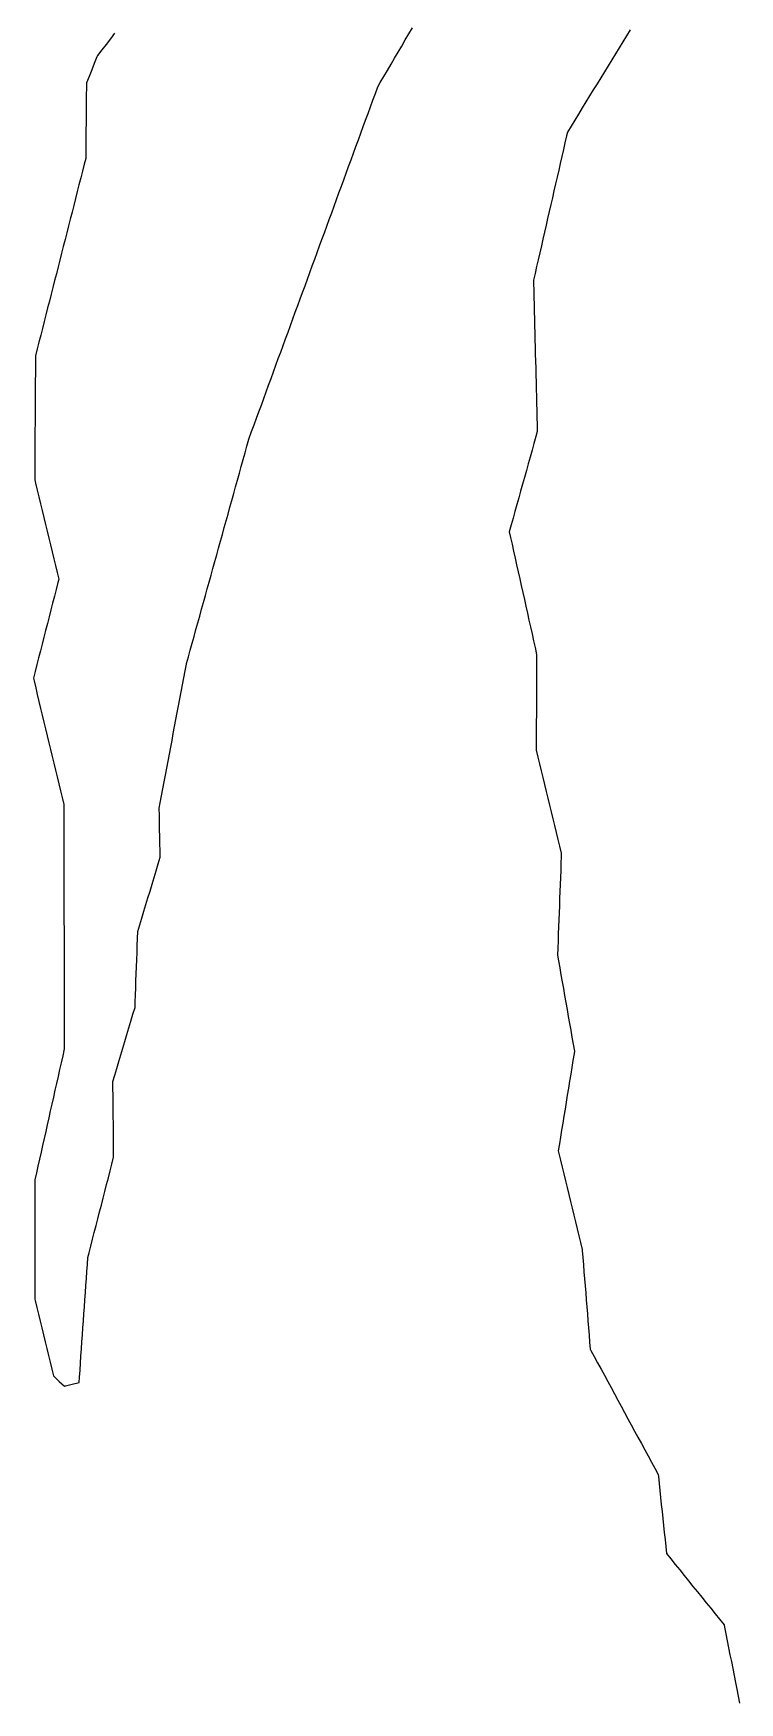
# Model space of a CAD drawing. Header units: millimetres. Extents: x 257 to 2289, y 96 to 1983.
# Drawn here: x 384 to 484, y 578.6 to 815.1 of the extents above; entities that cross this region are included whole.
import ezdxf

# ---------------------------------------------------------------- set-up
doc = ezdxf.new("R2010")
doc.units = ezdxf.units.MM
doc.layers.add('ALL_ISLANDS', color=7, linetype='Continuous')
doc.layers.add('OUTLINE_ISLAND_01', color=7, linetype='Continuous')

msp = doc.modelspace()

# ---------------------------------------------------------------- linework, layer by layer
at = {"layer": 'ALL_ISLANDS'}
for points in [[(395.4752, 815.0975), (394.8652, 814.3051), (394.2552, 813.5127), (393.6452, 812.7203), (393.0352, 811.9279), (392.9639, 811.7499), (392.5922, 810.8215), (392.2205, 809.8932), (391.8488, 808.9648), (391.4771, 808.0365), (391.4699, 807.3342), (391.4597, 806.3342), (391.4495, 805.3343), (391.4393, 804.3343), (391.4292, 803.3344), (391.419, 802.3344), (391.4088, 801.3345), (391.3986, 800.3346), (391.3884, 799.3346), (391.3782, 798.3347), (391.368, 797.3347), (391.1599, 796.5174), (390.9132, 795.5483), (390.6665, 794.5792), (390.4198, 793.6101), (390.173, 792.641), (389.9263, 791.672), (389.6796, 790.7029), (389.4329, 789.7338), (389.1861, 788.7647), (388.9394, 787.7956), (388.6927, 786.8265), (388.446, 785.8574), (388.1992, 784.8884), (387.9525, 783.9193), (387.7058, 782.9502), (387.4591, 781.9811), (387.2123, 781.012), (386.9656, 780.0429), (386.7189, 779.0738), (386.4722, 778.1048), (386.2254, 777.1357), (385.9787, 776.1666), (385.732, 775.1975), (385.4853, 774.2284), (385.2385, 773.2593), (384.9918, 772.2902), (384.7451, 771.3212), (384.4984, 770.3521), (384.2516, 769.383), (384.2483, 768.8201), (384.2423, 767.8201), (384.2363, 766.8201), (384.2304, 765.8201), (384.2244, 764.8201), (384.2184, 763.8202), (384.2124, 762.8202), (384.2065, 761.8202), (384.2005, 760.8202), (384.1945, 759.8202), (384.1886, 758.8202), (384.1826, 757.8203), (384.1766, 756.8203), (384.1706, 755.8203), (384.1647, 754.8203), (384.1587, 753.8203), (384.1527, 752.8203), (384.1468, 751.8204), (384.2646, 751.332), (384.4992, 750.3599), (384.7337, 749.3878), (384.9683, 748.4157), (385.2028, 747.4436), (385.4374, 746.4715), (385.6719, 745.4993), (385.9064, 744.5272), (386.141, 743.5551), (386.3755, 742.583), (386.6101, 741.6109), (386.8446, 740.6388), (387.0792, 739.6667), (387.3137, 738.6946), (387.5483, 737.7225), (387.4302, 737.2611), (387.1823, 736.2923), (386.9345, 735.3235), (386.6866, 734.3547), (386.4387, 733.3859), (386.1908, 732.4171), (385.9429, 731.4483), (385.695, 730.4795), (385.4471, 729.5108), (385.1992, 728.542), (384.9514, 727.5732), (384.7035, 726.6044), (384.4556, 725.6356), (384.2077, 724.6668), (383.9598, 723.698), (384.0503, 723.3219), (384.284, 722.3496), (384.5178, 721.3773), (384.7516, 720.405), (384.9853, 719.4327), (385.2191, 718.4604), (385.4529, 717.4881), (385.6866, 716.5158), (385.9204, 715.5435), (386.1542, 714.5712), (386.3879, 713.5989), (386.6217, 712.6267), (386.8555, 711.6544), (387.0892, 710.6821), (387.323, 709.7098), (387.5568, 708.7375), (387.7905, 707.7652), (388.0243, 706.7929), (388.2581, 705.8206), (388.2596, 705.1839), (388.262, 704.1839), (388.2644, 703.1839), (388.2668, 702.1839), (388.2691, 701.1839), (388.2715, 700.1839), (388.2739, 699.1839), (388.2763, 698.1839), (388.2787, 697.1839), (388.2811, 696.1839), (388.2834, 695.1839), (388.2858, 694.1839), (388.2882, 693.1839), (388.2906, 692.1839), (388.293, 691.1839), (388.2954, 690.1839), (388.2977, 689.1839), (388.3001, 688.1839), (388.3025, 687.184), (388.3049, 686.184), (388.3073, 685.184), (388.3097, 684.184), (388.312, 683.184), (388.3144, 682.184), (388.3168, 681.184), (388.3192, 680.184), (388.3216, 679.184), (388.324, 678.184), (388.3263, 677.184), (388.3287, 676.184), (388.3311, 675.184), (388.3335, 674.184), (388.3359, 673.184), (388.3383, 672.184), (388.3407, 671.184), (388.3384, 671.1742), (388.1186, 670.1987), (387.8988, 669.2231), (387.679, 668.2476), (387.4592, 667.2721), (387.2394, 666.2965), (387.0196, 665.321), (386.7998, 664.3454), (386.58, 663.3699), (386.3602, 662.3943), (386.1404, 661.4188), (385.9206, 660.4432), (385.7008, 659.4677), (385.481, 658.4922), (385.2612, 657.5166), (385.0414, 656.5411), (384.8216, 655.5655), (384.6018, 654.59), (384.382, 653.6144), (384.1622, 652.6389), (384.1612, 651.7225), (384.1602, 650.7225), (384.1591, 649.7225), (384.1581, 648.7225), (384.1571, 647.7225), (384.156, 646.7225), (384.155, 645.7225), (384.154, 644.7225), (384.1529, 643.7225), (384.1519, 642.7225), (384.1508, 641.7225), (384.1498, 640.7225), (384.1488, 639.7225), (384.1477, 638.7225), (384.1467, 637.7225), (384.1457, 636.7225), (384.1446, 635.7225), (384.1915, 635.5301), (384.4282, 634.5585), (384.6648, 633.5869), (384.9015, 632.6153), (385.1381, 631.6437), (385.3748, 630.6721), (385.6114, 629.7005), (385.8481, 628.7289), (386.0847, 627.7573), (386.3214, 626.7857), (386.558, 625.8141), (386.7947, 624.8425), (386.8951, 624.7514), (387.6355, 624.0792), (388.3758, 623.4071), (388.5085, 623.4411), (389.477, 623.6899), (390.4456, 623.9387), (390.4972, 624.6799), (390.5667, 625.6775), (390.6362, 626.6751), (390.7058, 627.6726), (390.7753, 628.6702), (390.8448, 629.6678), (390.9143, 630.6654), (390.9838, 631.663), (391.0533, 632.6605), (391.1228, 633.6581), (391.1923, 634.6557), (391.2618, 635.6533), (391.3313, 636.6509), (391.4009, 637.6484), (391.4704, 638.646), (391.5399, 639.6436), (391.6094, 640.6412), (391.6789, 641.6388), (391.8441, 642.2805), (392.0934, 643.2489), (392.3427, 644.2173), (392.592, 645.1858), (392.8413, 646.1542), (393.0906, 647.1226), (393.3399, 648.091), (393.5892, 649.0595), (393.8385, 650.0279), (394.0878, 650.9963), (394.3371, 651.9647), (394.5864, 652.9332), (394.8357, 653.9016), (395.085, 654.87), (395.3343, 655.8385), (395.3271, 656.5842), (395.3174, 657.5841), (395.3078, 658.5841), (395.2981, 659.584), (395.2884, 660.584), (395.2788, 661.5839), (395.2691, 662.5839), (395.2595, 663.5838), (395.2498, 664.5838), (395.2401, 665.5838), (395.2305, 666.5837), (395.4933, 667.4623), (395.7799, 668.4203), (396.0666, 669.3784), (396.3532, 670.3364), (396.6398, 671.2945), (396.9264, 672.2525), (397.213, 673.2106), (397.4996, 674.1686), (397.7863, 675.1267), (398.0729, 676.0847), (398.3595, 677.0427), (398.3884, 677.8272), (398.4252, 678.8266), (398.462, 679.8259), (398.4989, 680.8252), (398.5357, 681.8245), (398.5725, 682.8239), (398.6093, 683.8232), (398.6462, 684.8225), (398.683, 685.8218), (398.7198, 686.8211), (398.7566, 687.8205), (399.0422, 688.7682), (399.3307, 689.7256), (399.6193, 690.6831), (399.9078, 691.6406), (400.1963, 692.5981), (400.4848, 693.5555), (400.7733, 694.513), (401.0618, 695.4705), (401.3504, 696.428), (401.6389, 697.3854), (401.9274, 698.3429), (401.9083, 699.2698), (401.8877, 700.2696), (401.867, 701.2694), (401.8464, 702.2692), (401.8258, 703.269), (401.8052, 704.2688), (401.7846, 705.2686), (401.933, 706.0558), (402.1182, 707.0385), (402.3035, 708.0212), (402.4887, 709.0039), (402.674, 709.9866), (402.8592, 710.9693), (403.0445, 711.952), (403.2297, 712.9347), (403.415, 713.9174), (403.6002, 714.9001), (403.7855, 715.8827), (403.9707, 716.8654), (404.156, 717.8481), (404.3412, 718.8308), (404.5264, 719.8135), (404.7117, 720.7962), (404.8969, 721.7789), (405.0822, 722.7616), (405.2674, 723.7443), (405.4527, 724.727), (405.6379, 725.7097), (405.6545, 725.7694), (405.9222, 726.7329), (406.1899, 727.6965), (406.4576, 728.66), (406.7253, 729.6235), (406.993, 730.587), (407.2607, 731.5505), (407.5284, 732.514), (407.7961, 733.4775), (408.0638, 734.441), (408.3315, 735.4045), (408.5991, 736.368), (408.8668, 737.3315), (409.1345, 738.295), (409.4022, 739.2585), (409.6699, 740.222), (409.9376, 741.1855), (410.2053, 742.149), (410.473, 743.1125), (410.7407, 744.076), (411.0084, 745.0395), (411.2761, 746.003), (411.5437, 746.9665), (411.8114, 747.9301), (412.0791, 748.8936), (412.3468, 749.8571), (412.6145, 750.8206), (412.8822, 751.7841), (413.1499, 752.7476), (413.4176, 753.7111), (413.6853, 754.6746), (413.953, 755.6381), (414.2207, 756.6016), (414.4884, 757.5651), (414.5423, 757.7124), (414.8859, 758.6515), (415.2295, 759.5906), (415.5731, 760.5298), (415.9167, 761.4689), (416.2603, 762.408), (416.604, 763.3471), (416.9476, 764.2862), (417.2912, 765.2253), (417.6348, 766.1644), (417.9784, 767.1035), (418.3221, 768.0426), (418.6657, 768.9817), (419.0093, 769.9208), (419.3529, 770.86), (419.6965, 771.7991), (420.0401, 772.7382), (420.3838, 773.6773), (420.7274, 774.6164), (421.071, 775.5555), (421.4146, 776.4946), (421.7582, 777.4337), (422.1019, 778.3728), (422.4455, 779.3119), (422.7891, 780.2511), (423.1327, 781.1902), (423.4763, 782.1293), (423.8199, 783.0684), (424.1636, 784.0075), (424.5072, 784.9466), (424.8508, 785.8857), (425.1944, 786.8248), (425.538, 787.7639), (425.8817, 788.703), (426.2253, 789.6421), (426.5689, 790.5813), (426.9125, 791.5204), (427.2561, 792.4595), (427.5997, 793.3986), (427.9434, 794.3377), (428.287, 795.2768), (428.6306, 796.2159), (428.9742, 797.155), (429.3178, 798.0941), (429.6615, 799.0332), (430.0051, 799.9724), (430.3487, 800.9115), (430.6923, 801.8506), (431.0359, 802.7897), (431.3795, 803.7288), (431.7232, 804.6679), (432.0668, 805.607), (432.4104, 806.5461), (432.754, 807.4852), (433.1123, 808.095), (433.6189, 808.9572), (434.1255, 809.8194), (434.6321, 810.6816), (435.1387, 811.5437), (435.6452, 812.4059), (436.1518, 813.2681), (436.6584, 814.1303), (437.165, 814.9925), (437.6716, 815.8547)], [(468.5379, 815.5659), (468.0138, 814.7142), (467.4898, 813.8625), (466.9657, 813.0109), (466.4416, 812.1592), (465.9175, 811.3075), (465.3935, 810.4559), (464.8694, 809.6042), (464.3453, 808.7525), (463.8213, 807.9008), (463.2972, 807.0492), (462.7731, 806.1975), (462.249, 805.3458), (461.725, 804.4941), (461.2009, 803.6425), (460.6768, 802.7908), (460.1527, 801.9391), (459.6287, 801.0875), (459.5054, 800.5499), (459.2821, 799.5752), (459.0587, 798.6004), (458.8353, 797.6257), (458.6119, 796.651), (458.3885, 795.6762), (458.1651, 794.7015), (457.9417, 793.7268), (457.7183, 792.7521), (457.4949, 791.7773), (457.2715, 790.8026), (457.0481, 789.8279), (456.8247, 788.8532), (456.6013, 787.8784), (456.3779, 786.9037), (456.1545, 785.929), (455.9311, 784.9542), (455.7077, 783.9795), (455.4843, 783.0048), (455.2609, 782.0301), (455.0375, 781.0553), (454.8141, 780.0806), (454.8254, 779.6339), (454.8506, 778.6342), (454.8759, 777.6345), (454.9011, 776.6348), (454.9264, 775.6351), (454.9516, 774.6355), (454.9769, 773.6358), (455.0022, 772.6361), (455.0274, 771.6364), (455.0527, 770.6367), (455.0779, 769.6371), (455.1032, 768.6374), (455.1284, 767.6377), (455.1537, 766.638), (455.179, 765.6383), (455.2042, 764.6387), (455.2295, 763.639), (455.2547, 762.6393), (455.28, 761.6396), (455.3052, 760.6399), (455.3305, 759.6402), (455.3557, 758.6406), (455.1571, 757.9311), (454.8874, 756.9681), (454.6178, 756.0051), (454.3481, 755.0422), (454.0785, 754.0792), (453.8088, 753.1163), (453.5392, 752.1533), (453.2695, 751.1903), (452.9999, 750.2274), (452.7302, 749.2644), (452.4606, 748.3015), (452.1909, 747.3385), (451.9213, 746.3756), (451.6516, 745.4126), (451.382, 744.4496), (451.5589, 743.6577), (451.7769, 742.6817), (451.9949, 741.7058), (452.2129, 740.7298), (452.431, 739.7539), (452.649, 738.7779), (452.867, 737.802), (453.085, 736.826), (453.303, 735.8501), (453.521, 734.8742), (453.7391, 733.8982), (453.9571, 732.9223), (454.1751, 731.9463), (454.3931, 730.9704), (454.6111, 729.9944), (454.8291, 729.0185), (455.0472, 728.0425), (455.2652, 727.0666), (455.2625, 726.5125), (455.2576, 725.5126), (455.2528, 724.5126), (455.2479, 723.5126), (455.243, 722.5126), (455.2382, 721.5126), (455.2333, 720.5126), (455.2284, 719.5126), (455.2236, 718.5126), (455.2187, 717.5126), (455.2138, 716.5127), (455.209, 715.5127), (455.2041, 714.5127), (455.1993, 713.5127), (455.2015, 713.5036), (455.4389, 712.5322), (455.6763, 711.5608), (455.9137, 710.5894), (456.1511, 709.618), (456.3885, 708.6466), (456.626, 707.6752), (456.8634, 706.7038), (457.1008, 705.7323), (457.3382, 704.7609), (457.5756, 703.7895), (457.813, 702.8181), (458.0505, 701.8467), (458.2879, 700.8753), (458.5253, 699.9039), (458.7627, 698.9325), (458.7454, 698.4679), (458.7082, 697.4686), (458.671, 696.4693), (458.6337, 695.47), (458.5965, 694.4707), (458.5593, 693.4714), (458.5221, 692.4721), (458.4849, 691.4727), (458.4476, 690.4734), (458.4104, 689.4741), (458.3732, 688.4748), (458.336, 687.4755), (458.2988, 686.4762), (458.2616, 685.4769), (458.2243, 684.4776), (458.3674, 683.6644), (458.5407, 682.6796), (458.714, 681.6947), (458.8872, 680.7098), (459.0605, 679.7249), (459.2338, 678.7401), (459.4071, 677.7552), (459.5803, 676.7703), (459.7536, 675.7855), (459.9269, 674.8006), (460.1002, 673.8157), (460.2735, 672.8308), (460.4467, 671.846), (460.62, 670.8611), (460.5682, 670.5426), (460.4078, 669.5555), (460.2473, 668.5685), (460.0869, 667.5815), (459.9264, 666.5944), (459.7659, 665.6074), (459.6055, 664.6203), (459.445, 663.6333), (459.2846, 662.6463), (459.1241, 661.6592), (458.9636, 660.6722), (458.8032, 659.6851), (458.6427, 658.6981), (458.4822, 657.711), (458.3218, 656.724), (458.4051, 656.3817), (458.6417, 655.4101), (458.8783, 654.4385), (459.1149, 653.4669), (459.3515, 652.4953), (459.5881, 651.5237), (459.8247, 650.5521), (460.0613, 649.5805), (460.2979, 648.6089), (460.5344, 647.6372), (460.771, 646.6656), (461.0076, 645.694), (461.2442, 644.7224), (461.4808, 643.7508), (461.7174, 642.7792), (461.7313, 642.6071), (461.8117, 641.6104), (461.8922, 640.6136), (461.9726, 639.6168), (462.0531, 638.6201), (462.1335, 637.6233), (462.2139, 636.6266), (462.2944, 635.6298), (462.3748, 634.633), (462.4553, 633.6363), (462.5357, 632.6395), (462.6161, 631.6428), (462.6966, 630.646), (462.777, 629.6492), (462.8575, 628.6525), (462.9579, 628.467), (463.434, 627.5876), (463.91, 626.7082), (464.3861, 625.8288), (464.8622, 624.9494), (465.3383, 624.07), (465.8143, 623.1906), (466.2904, 622.3112), (466.7665, 621.4318), (467.2426, 620.5524), (467.7186, 619.673), (468.1947, 618.7936), (468.6708, 617.9142), (469.1469, 617.0348), (469.6229, 616.1554), (470.099, 615.276), (470.5751, 614.3966), (471.0512, 613.5171), (471.5273, 612.6377), (472.0033, 611.7583), (472.4794, 610.8789), (472.507, 610.6192), (472.6125, 609.6247), (472.718, 608.6303), (472.8235, 607.6359), (472.929, 606.6415), (473.0344, 605.6471), (473.1399, 604.6526), (473.2454, 603.6582), (473.3509, 602.6638), (473.4564, 601.6694), (473.5619, 600.675), (473.6674, 599.6805), (474.2746, 598.9285), (474.9027, 598.1504), (475.5309, 597.3723), (476.159, 596.5943), (476.7872, 595.8162), (477.4154, 595.0381), (478.0435, 594.26), (478.6717, 593.4819), (479.2999, 592.7038), (479.928, 591.9258), (480.5562, 591.1477), (481.1843, 590.3696), (481.8125, 589.5915), (481.8757, 589.2741), (482.071, 588.2933), (482.2662, 587.3126), (482.4615, 586.3318), (482.6568, 585.3511), (482.852, 584.3703), (483.0473, 583.3896), (483.2426, 582.4088), (483.4378, 581.4281), (483.6331, 580.4473), (483.8284, 579.4666), (484.0236, 578.4858)]]:
    msp.add_lwpolyline(points, dxfattribs=at)
at = {"layer": 'OUTLINE_ISLAND_01'}
for points in [[(395.4752, 815.0975), (394.8652, 814.3051), (394.2552, 813.5127), (393.6452, 812.7203), (393.0352, 811.9279), (392.9639, 811.7499), (392.5922, 810.8215), (392.2205, 809.8932), (391.8488, 808.9648), (391.4771, 808.0365), (391.4699, 807.3342), (391.4597, 806.3342), (391.4495, 805.3343), (391.4393, 804.3343), (391.4292, 803.3344), (391.419, 802.3344), (391.4088, 801.3345), (391.3986, 800.3346), (391.3884, 799.3346), (391.3782, 798.3347), (391.368, 797.3347), (391.1599, 796.5174), (390.9132, 795.5483), (390.6665, 794.5792), (390.4198, 793.6101), (390.173, 792.641), (389.9263, 791.672), (389.6796, 790.7029), (389.4329, 789.7338), (389.1861, 788.7647), (388.9394, 787.7956), (388.6927, 786.8265), (388.446, 785.8574), (388.1992, 784.8884), (387.9525, 783.9193), (387.7058, 782.9502), (387.4591, 781.9811), (387.2123, 781.012), (386.9656, 780.0429), (386.7189, 779.0738), (386.4722, 778.1048), (386.2254, 777.1357), (385.9787, 776.1666), (385.732, 775.1975), (385.4853, 774.2284), (385.2385, 773.2593), (384.9918, 772.2902), (384.7451, 771.3212), (384.4984, 770.3521), (384.2516, 769.383), (384.2483, 768.8201), (384.2423, 767.8201), (384.2363, 766.8201), (384.2304, 765.8201), (384.2244, 764.8201), (384.2184, 763.8202), (384.2124, 762.8202), (384.2065, 761.8202), (384.2005, 760.8202), (384.1945, 759.8202), (384.1886, 758.8202), (384.1826, 757.8203), (384.1766, 756.8203), (384.1706, 755.8203), (384.1647, 754.8203), (384.1587, 753.8203), (384.1527, 752.8203), (384.1468, 751.8204), (384.2646, 751.332), (384.4992, 750.3599), (384.7337, 749.3878), (384.9683, 748.4157), (385.2028, 747.4436), (385.4374, 746.4715), (385.6719, 745.4993), (385.9064, 744.5272), (386.141, 743.5551), (386.3755, 742.583), (386.6101, 741.6109), (386.8446, 740.6388), (387.0792, 739.6667), (387.3137, 738.6946), (387.5483, 737.7225), (387.4302, 737.2611), (387.1823, 736.2923), (386.9345, 735.3235), (386.6866, 734.3547), (386.4387, 733.3859), (386.1908, 732.4171), (385.9429, 731.4483), (385.695, 730.4795), (385.4471, 729.5108), (385.1992, 728.542), (384.9514, 727.5732), (384.7035, 726.6044), (384.4556, 725.6356), (384.2077, 724.6668), (383.9598, 723.698), (384.0503, 723.3219), (384.284, 722.3496), (384.5178, 721.3773), (384.7516, 720.405), (384.9853, 719.4327), (385.2191, 718.4604), (385.4529, 717.4881), (385.6866, 716.5158), (385.9204, 715.5435), (386.1542, 714.5712), (386.3879, 713.5989), (386.6217, 712.6267), (386.8555, 711.6544), (387.0892, 710.6821), (387.323, 709.7098), (387.5568, 708.7375), (387.7905, 707.7652), (388.0243, 706.7929), (388.2581, 705.8206), (388.2596, 705.1839), (388.262, 704.1839), (388.2644, 703.1839), (388.2668, 702.1839), (388.2691, 701.1839), (388.2715, 700.1839), (388.2739, 699.1839), (388.2763, 698.1839), (388.2787, 697.1839), (388.2811, 696.1839), (388.2834, 695.1839), (388.2858, 694.1839), (388.2882, 693.1839), (388.2906, 692.1839), (388.293, 691.1839), (388.2954, 690.1839), (388.2977, 689.1839), (388.3001, 688.1839), (388.3025, 687.184), (388.3049, 686.184), (388.3073, 685.184), (388.3097, 684.184), (388.312, 683.184), (388.3144, 682.184), (388.3168, 681.184), (388.3192, 680.184), (388.3216, 679.184), (388.324, 678.184), (388.3263, 677.184), (388.3287, 676.184), (388.3311, 675.184), (388.3335, 674.184), (388.3359, 673.184), (388.3383, 672.184), (388.3407, 671.184), (388.3384, 671.1742), (388.1186, 670.1987), (387.8988, 669.2231), (387.679, 668.2476), (387.4592, 667.2721), (387.2394, 666.2965), (387.0196, 665.321), (386.7998, 664.3454), (386.58, 663.3699), (386.3602, 662.3943), (386.1404, 661.4188), (385.9206, 660.4432), (385.7008, 659.4677), (385.481, 658.4922), (385.2612, 657.5166), (385.0414, 656.5411), (384.8216, 655.5655), (384.6018, 654.59), (384.382, 653.6144), (384.1622, 652.6389), (384.1612, 651.7225), (384.1602, 650.7225), (384.1591, 649.7225), (384.1581, 648.7225), (384.1571, 647.7225), (384.156, 646.7225), (384.155, 645.7225), (384.154, 644.7225), (384.1529, 643.7225), (384.1519, 642.7225), (384.1508, 641.7225), (384.1498, 640.7225), (384.1488, 639.7225), (384.1477, 638.7225), (384.1467, 637.7225), (384.1457, 636.7225), (384.1446, 635.7225), (384.1915, 635.5301), (384.4282, 634.5585), (384.6648, 633.5869), (384.9015, 632.6153), (385.1381, 631.6437), (385.3748, 630.6721), (385.6114, 629.7005), (385.8481, 628.7289), (386.0847, 627.7573), (386.3214, 626.7857), (386.558, 625.8141), (386.7947, 624.8425), (386.8951, 624.7514), (387.6355, 624.0792), (388.3758, 623.4071), (388.5085, 623.4411), (389.477, 623.6899), (390.4456, 623.9387), (390.4972, 624.6799), (390.5667, 625.6775), (390.6362, 626.6751), (390.7058, 627.6726), (390.7753, 628.6702), (390.8448, 629.6678), (390.9143, 630.6654), (390.9838, 631.663), (391.0533, 632.6605), (391.1228, 633.6581), (391.1923, 634.6557), (391.2618, 635.6533), (391.3313, 636.6509), (391.4009, 637.6484), (391.4704, 638.646), (391.5399, 639.6436), (391.6094, 640.6412), (391.6789, 641.6388), (391.8441, 642.2805), (392.0934, 643.2489), (392.3427, 644.2173), (392.592, 645.1858), (392.8413, 646.1542), (393.0906, 647.1226), (393.3399, 648.091), (393.5892, 649.0595), (393.8385, 650.0279), (394.0878, 650.9963), (394.3371, 651.9647), (394.5864, 652.9332), (394.8357, 653.9016), (395.085, 654.87), (395.3343, 655.8385), (395.3271, 656.5842), (395.3174, 657.5841), (395.3078, 658.5841), (395.2981, 659.584), (395.2884, 660.584), (395.2788, 661.5839), (395.2691, 662.5839), (395.2595, 663.5838), (395.2498, 664.5838), (395.2401, 665.5838), (395.2305, 666.5837), (395.4933, 667.4623), (395.7799, 668.4203), (396.0666, 669.3784), (396.3532, 670.3364), (396.6398, 671.2945), (396.9264, 672.2525), (397.213, 673.2106), (397.4996, 674.1686), (397.7863, 675.1267), (398.0729, 676.0847), (398.3595, 677.0427), (398.3884, 677.8272), (398.4252, 678.8266), (398.462, 679.8259), (398.4989, 680.8252), (398.5357, 681.8245), (398.5725, 682.8239), (398.6093, 683.8232), (398.6462, 684.8225), (398.683, 685.8218), (398.7198, 686.8211), (398.7566, 687.8205), (399.0422, 688.7682), (399.3307, 689.7256), (399.6193, 690.6831), (399.9078, 691.6406), (400.1963, 692.5981), (400.4848, 693.5555), (400.7733, 694.513), (401.0618, 695.4705), (401.3504, 696.428), (401.6389, 697.3854), (401.9274, 698.3429), (401.9083, 699.2698), (401.8877, 700.2696), (401.867, 701.2694), (401.8464, 702.2692), (401.8258, 703.269), (401.8052, 704.2688), (401.7846, 705.2686), (401.933, 706.0558), (402.1182, 707.0385), (402.3035, 708.0212), (402.4887, 709.0039), (402.674, 709.9866), (402.8592, 710.9693), (403.0445, 711.952), (403.2297, 712.9347), (403.415, 713.9174), (403.6002, 714.9001), (403.7855, 715.8827), (403.9707, 716.8654), (404.156, 717.8481), (404.3412, 718.8308), (404.5264, 719.8135), (404.7117, 720.7962), (404.8969, 721.7789), (405.0822, 722.7616), (405.2674, 723.7443), (405.4527, 724.727), (405.6379, 725.7097), (405.6545, 725.7694), (405.9222, 726.7329), (406.1899, 727.6965), (406.4576, 728.66), (406.7253, 729.6235), (406.993, 730.587), (407.2607, 731.5505), (407.5284, 732.514), (407.7961, 733.4775), (408.0638, 734.441), (408.3315, 735.4045), (408.5991, 736.368), (408.8668, 737.3315), (409.1345, 738.295), (409.4022, 739.2585), (409.6699, 740.222), (409.9376, 741.1855), (410.2053, 742.149), (410.473, 743.1125), (410.7407, 744.076), (411.0084, 745.0395), (411.2761, 746.003), (411.5437, 746.9665), (411.8114, 747.9301), (412.0791, 748.8936), (412.3468, 749.8571), (412.6145, 750.8206), (412.8822, 751.7841), (413.1499, 752.7476), (413.4176, 753.7111), (413.6853, 754.6746), (413.953, 755.6381), (414.2207, 756.6016), (414.4884, 757.5651), (414.5423, 757.7124), (414.8859, 758.6515), (415.2295, 759.5906), (415.5731, 760.5298), (415.9167, 761.4689), (416.2603, 762.408), (416.604, 763.3471), (416.9476, 764.2862), (417.2912, 765.2253), (417.6348, 766.1644), (417.9784, 767.1035), (418.3221, 768.0426), (418.6657, 768.9817), (419.0093, 769.9208), (419.3529, 770.86), (419.6965, 771.7991), (420.0401, 772.7382), (420.3838, 773.6773), (420.7274, 774.6164), (421.071, 775.5555), (421.4146, 776.4946), (421.7582, 777.4337), (422.1019, 778.3728), (422.4455, 779.3119), (422.7891, 780.2511), (423.1327, 781.1902), (423.4763, 782.1293), (423.8199, 783.0684), (424.1636, 784.0075), (424.5072, 784.9466), (424.8508, 785.8857), (425.1944, 786.8248), (425.538, 787.7639), (425.8817, 788.703), (426.2253, 789.6421), (426.5689, 790.5813), (426.9125, 791.5204), (427.2561, 792.4595), (427.5997, 793.3986), (427.9434, 794.3377), (428.287, 795.2768), (428.6306, 796.2159), (428.9742, 797.155), (429.3178, 798.0941), (429.6615, 799.0332), (430.0051, 799.9724), (430.3487, 800.9115), (430.6923, 801.8506), (431.0359, 802.7897), (431.3795, 803.7288), (431.7232, 804.6679), (432.0668, 805.607), (432.4104, 806.5461), (432.754, 807.4852), (433.1123, 808.095), (433.6189, 808.9572), (434.1255, 809.8194), (434.6321, 810.6816), (435.1387, 811.5437), (435.6452, 812.4059), (436.1518, 813.2681), (436.6584, 814.1303), (437.165, 814.9925), (437.6716, 815.8547)], [(468.5379, 815.5659), (468.0138, 814.7142), (467.4898, 813.8625), (466.9657, 813.0109), (466.4416, 812.1592), (465.9175, 811.3075), (465.3935, 810.4559), (464.8694, 809.6042), (464.3453, 808.7525), (463.8213, 807.9008), (463.2972, 807.0492), (462.7731, 806.1975), (462.249, 805.3458), (461.725, 804.4941), (461.2009, 803.6425), (460.6768, 802.7908), (460.1527, 801.9391), (459.6287, 801.0875), (459.5054, 800.5499), (459.2821, 799.5752), (459.0587, 798.6004), (458.8353, 797.6257), (458.6119, 796.651), (458.3885, 795.6762), (458.1651, 794.7015), (457.9417, 793.7268), (457.7183, 792.7521), (457.4949, 791.7773), (457.2715, 790.8026), (457.0481, 789.8279), (456.8247, 788.8532), (456.6013, 787.8784), (456.3779, 786.9037), (456.1545, 785.929), (455.9311, 784.9542), (455.7077, 783.9795), (455.4843, 783.0048), (455.2609, 782.0301), (455.0375, 781.0553), (454.8141, 780.0806), (454.8254, 779.6339), (454.8506, 778.6342), (454.8759, 777.6345), (454.9011, 776.6348), (454.9264, 775.6351), (454.9516, 774.6355), (454.9769, 773.6358), (455.0022, 772.6361), (455.0274, 771.6364), (455.0527, 770.6367), (455.0779, 769.6371), (455.1032, 768.6374), (455.1284, 767.6377), (455.1537, 766.638), (455.179, 765.6383), (455.2042, 764.6387), (455.2295, 763.639), (455.2547, 762.6393), (455.28, 761.6396), (455.3052, 760.6399), (455.3305, 759.6402), (455.3557, 758.6406), (455.1571, 757.9311), (454.8874, 756.9681), (454.6178, 756.0051), (454.3481, 755.0422), (454.0785, 754.0792), (453.8088, 753.1163), (453.5392, 752.1533), (453.2695, 751.1903), (452.9999, 750.2274), (452.7302, 749.2644), (452.4606, 748.3015), (452.1909, 747.3385), (451.9213, 746.3756), (451.6516, 745.4126), (451.382, 744.4496), (451.5589, 743.6577), (451.7769, 742.6817), (451.9949, 741.7058), (452.2129, 740.7298), (452.431, 739.7539), (452.649, 738.7779), (452.867, 737.802), (453.085, 736.826), (453.303, 735.8501), (453.521, 734.8742), (453.7391, 733.8982), (453.9571, 732.9223), (454.1751, 731.9463), (454.3931, 730.9704), (454.6111, 729.9944), (454.8291, 729.0185), (455.0472, 728.0425), (455.2652, 727.0666), (455.2625, 726.5125), (455.2576, 725.5126), (455.2528, 724.5126), (455.2479, 723.5126), (455.243, 722.5126), (455.2382, 721.5126), (455.2333, 720.5126), (455.2284, 719.5126), (455.2236, 718.5126), (455.2187, 717.5126), (455.2138, 716.5127), (455.209, 715.5127), (455.2041, 714.5127), (455.1993, 713.5127), (455.2015, 713.5036), (455.4389, 712.5322), (455.6763, 711.5608), (455.9137, 710.5894), (456.1511, 709.618), (456.3885, 708.6466), (456.626, 707.6752), (456.8634, 706.7038), (457.1008, 705.7323), (457.3382, 704.7609), (457.5756, 703.7895), (457.813, 702.8181), (458.0505, 701.8467), (458.2879, 700.8753), (458.5253, 699.9039), (458.7627, 698.9325), (458.7454, 698.4679), (458.7082, 697.4686), (458.671, 696.4693), (458.6337, 695.47), (458.5965, 694.4707), (458.5593, 693.4714), (458.5221, 692.4721), (458.4849, 691.4727), (458.4476, 690.4734), (458.4104, 689.4741), (458.3732, 688.4748), (458.336, 687.4755), (458.2988, 686.4762), (458.2616, 685.4769), (458.2243, 684.4776), (458.3674, 683.6644), (458.5407, 682.6796), (458.714, 681.6947), (458.8872, 680.7098), (459.0605, 679.7249), (459.2338, 678.7401), (459.4071, 677.7552), (459.5803, 676.7703), (459.7536, 675.7855), (459.9269, 674.8006), (460.1002, 673.8157), (460.2735, 672.8308), (460.4467, 671.846), (460.62, 670.8611), (460.5682, 670.5426), (460.4078, 669.5555), (460.2473, 668.5685), (460.0869, 667.5815), (459.9264, 666.5944), (459.7659, 665.6074), (459.6055, 664.6203), (459.445, 663.6333), (459.2846, 662.6463), (459.1241, 661.6592), (458.9636, 660.6722), (458.8032, 659.6851), (458.6427, 658.6981), (458.4822, 657.711), (458.3218, 656.724), (458.4051, 656.3817), (458.6417, 655.4101), (458.8783, 654.4385), (459.1149, 653.4669), (459.3515, 652.4953), (459.5881, 651.5237), (459.8247, 650.5521), (460.0613, 649.5805), (460.2979, 648.6089), (460.5344, 647.6372), (460.771, 646.6656), (461.0076, 645.694), (461.2442, 644.7224), (461.4808, 643.7508), (461.7174, 642.7792), (461.7313, 642.6071), (461.8117, 641.6104), (461.8922, 640.6136), (461.9726, 639.6168), (462.0531, 638.6201), (462.1335, 637.6233), (462.2139, 636.6266), (462.2944, 635.6298), (462.3748, 634.633), (462.4553, 633.6363), (462.5357, 632.6395), (462.6161, 631.6428), (462.6966, 630.646), (462.777, 629.6492), (462.8575, 628.6525), (462.9579, 628.467), (463.434, 627.5876), (463.91, 626.7082), (464.3861, 625.8288), (464.8622, 624.9494), (465.3383, 624.07), (465.8143, 623.1906), (466.2904, 622.3112), (466.7665, 621.4318), (467.2426, 620.5524), (467.7186, 619.673), (468.1947, 618.7936), (468.6708, 617.9142), (469.1469, 617.0348), (469.6229, 616.1554), (470.099, 615.276), (470.5751, 614.3966), (471.0512, 613.5171), (471.5273, 612.6377), (472.0033, 611.7583), (472.4794, 610.8789), (472.507, 610.6192), (472.6125, 609.6247), (472.718, 608.6303), (472.8235, 607.6359), (472.929, 606.6415), (473.0344, 605.6471), (473.1399, 604.6526), (473.2454, 603.6582), (473.3509, 602.6638), (473.4564, 601.6694), (473.5619, 600.675), (473.6674, 599.6805), (474.2746, 598.9285), (474.9027, 598.1504), (475.5309, 597.3723), (476.159, 596.5943), (476.7872, 595.8162), (477.4154, 595.0381), (478.0435, 594.26), (478.6717, 593.4819), (479.2999, 592.7038), (479.928, 591.9258), (480.5562, 591.1477), (481.1843, 590.3696), (481.8125, 589.5915), (481.8757, 589.2741), (482.071, 588.2933), (482.2662, 587.3126), (482.4615, 586.3318), (482.6568, 585.3511), (482.852, 584.3703), (483.0473, 583.3896), (483.2426, 582.4088), (483.4378, 581.4281), (483.6331, 580.4473), (483.8284, 579.4666), (484.0236, 578.4858)]]:
    msp.add_lwpolyline(points, dxfattribs=at)

doc.saveas('drawing.dxf')
